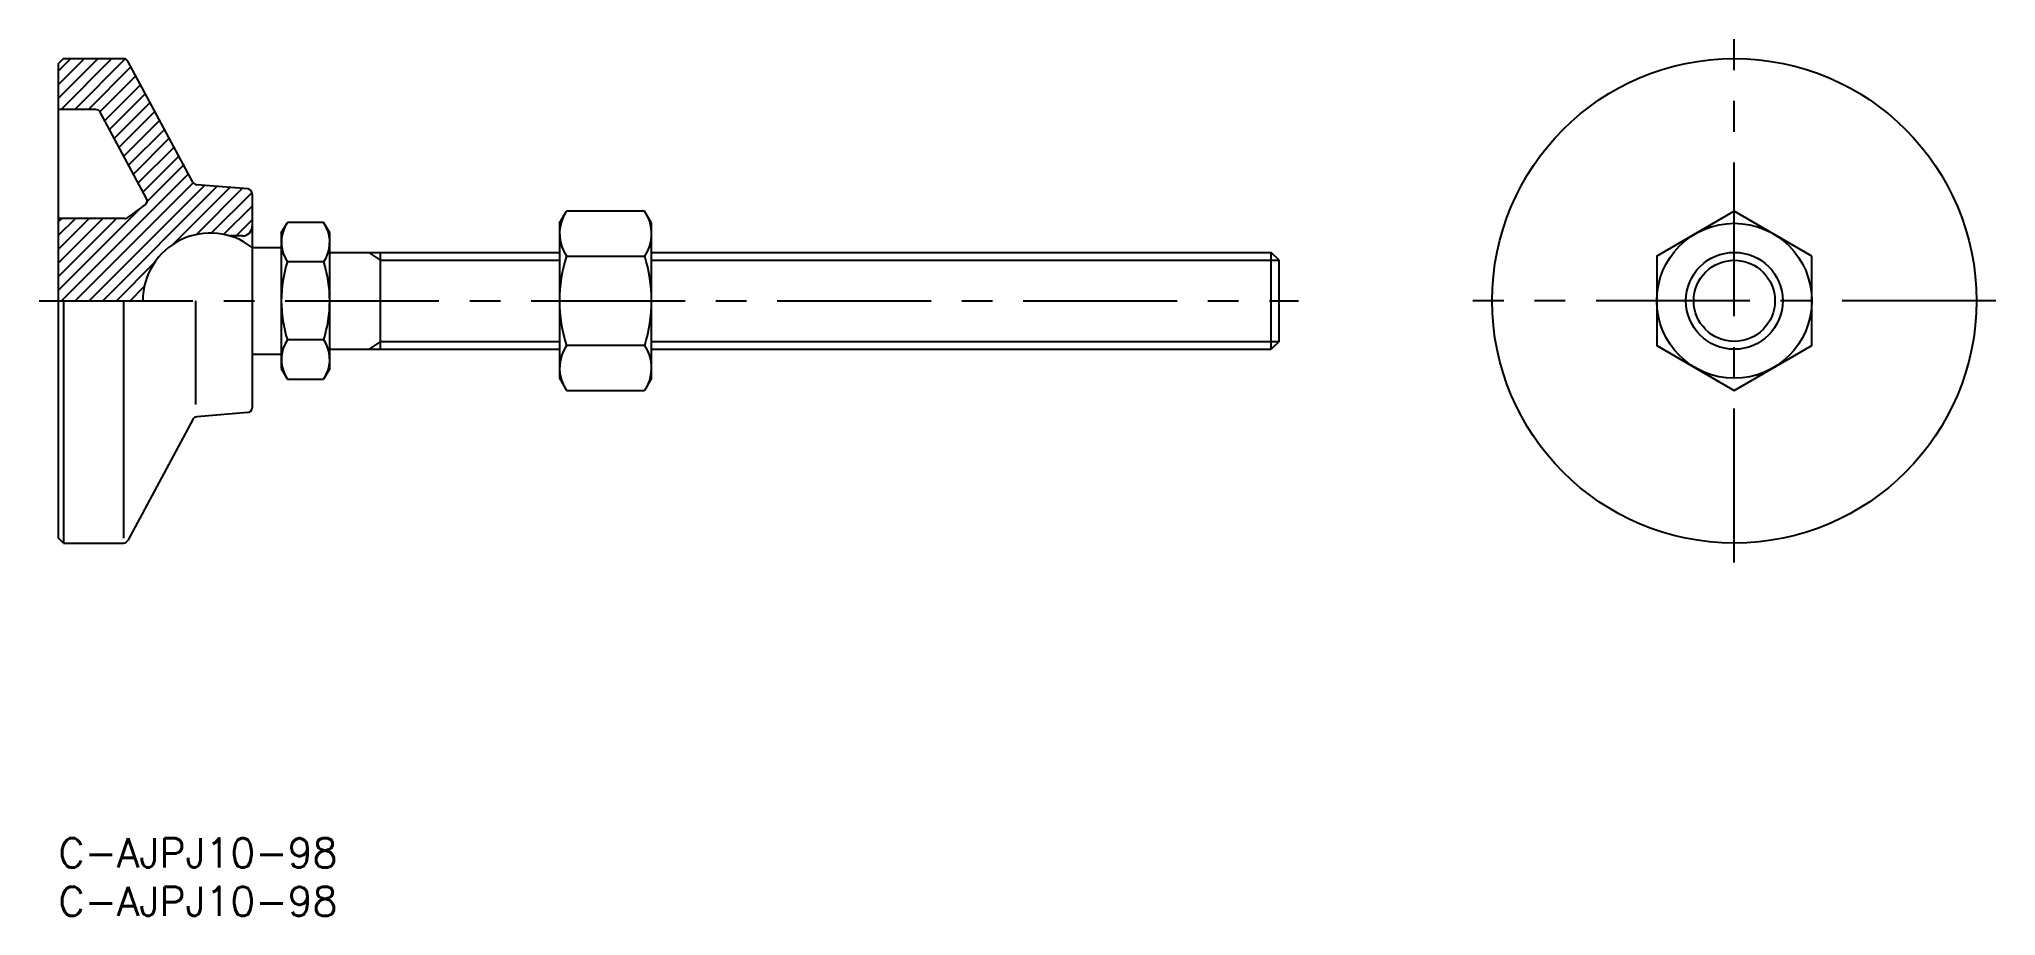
# Model space of a CAD drawing. Extents: x -2 to 200, y -8 to 82.
import ezdxf

# ---------------------------------------------------------------- set-up
doc = ezdxf.new("R2010")
doc.units = 0
doc.header["$LTSCALE"] = 0.5
doc.linetypes.add('CENTER', pattern=[50.8, 31.75, -6.35, 6.35, -6.35])
doc.layers.get('0').update_dxf_attribs({"linetype": 'CONTINUOUS'})
doc.layers.add('CENTER', color=1, linetype='CENTER')
doc.layers.add('後で消してね', color=7, linetype='CONTINUOUS')
doc.styles.get("Standard").update_dxf_attribs({"font": 'txt.shx', "height": 3, "bigfont": 'bigfont.shx'})

# ---------------------------------------------------------------- blocks, each defined once
blk = doc.blocks.new('*U11')
at = {"color": 7, "linetype": 'CONTINUOUS'}
blk.add_text('C-AJPJ10-98', height=3, dxfattribs=at).set_placement((0, -3))
blk = doc.blocks.new('*U12')
at = {"color": 7, "linetype": 'CONTINUOUS'}
blk.add_text('C-AJPJ10-98', height=3, dxfattribs=at).set_placement((0, -8))
blk = doc.blocks.new('*X13')
at = {"color": 0, "linetype": 'CONTINUOUS'}
for p, q in [((0, 76.37), (4.1, 80.47)), ((0, 77.78), (2.69, 80.47)), ((0, 79.2), (1.28, 80.47)), ((0.26, 75.21), (5.52, 80.47)), ((1.67, 75.21), (6.89, 80.43)), ((3.08, 75.21), (7.47, 79.6)), ((4.27, 74.98), (7.97, 78.68)), ((4.77, 74.07), (8.46, 77.76)), ((5.27, 73.15), (8.96, 76.84)), ((5.76, 72.23), (9.45, 75.92)), ((6.26, 71.31), (9.95, 75)), ((6.75, 70.39), (10.44, 74.08)), ((7.24, 69.47), (10.94, 73.16)), ((7.74, 68.55), (11.43, 72.24)), ((8.23, 67.63), (11.93, 71.32)), ((8.73, 66.71), (12.42, 70.4)), ((9.15, 65.72), (12.92, 69.48)), ((0.32, 55.47), (13.41, 68.57)), ((1.73, 55.47), (13.91, 67.65)), ((3.15, 55.47), (15.06, 67.38)), ((4.56, 55.47), (16.36, 67.27)), ((11.76, 61.26), (17.67, 67.17)), ((14.23, 62.32), (18.97, 67.06)), ((0, 56.57), (8.46, 65.03)), ((15.8, 62.47), (19.98, 66.65)), ((17.08, 62.33), (20, 65.25)), ((0, 57.98), (5.99, 63.97)), ((0, 59.4), (4.57, 63.97)), ((0, 60.81), (3.16, 63.97)), ((0, 62.23), (1.75, 63.97)), ((0, 63.64), (0.33, 63.97)), ((18.33, 62.17), (20, 63.84)), ((5.97, 55.47), (9.91, 59.41)), ((7.39, 55.47), (8.86, 56.94))]:
    blk.add_line(p, q, dxfattribs=at)

msp = doc.modelspace()

# ---------------------------------------------------------------- linework, layer by layer
at = {"color": 7, "linetype": 'CONTINUOUS'}
for p, q in [((0.5, 80.47), (0, 79.97)), ((0, 30.97), (0, 79.97)), ((0.5, 80.47), (6.7, 80.47)), ((13.87, 67.71), (7.14, 80.21)), ((3.86, 75.21), (0, 75.21)), ((9.1, 66.03), (4.3, 74.95)), ((19.54, 67.01), (14.27, 67.45)), ((20, 66.51), (20, 44.43)), ((51.73, 63.47), (52.44, 64.71)), ((60.51, 64.71), (52.44, 64.71)), ((61.23, 63.47), (60.51, 64.71)), ((6.86, 63.97), (0, 63.97)), ((23, 62.47), (23.63, 63.55)), ((27.37, 63.55), (23.63, 63.55)), ((28, 62.47), (27.37, 63.55)), ((51.73, 63.47), (51.73, 47.47)), ((61.23, 47.47), (61.23, 63.47)), ((19, 62.17), (17.69, 62.17)), ((20, 60.97), (23, 60.97)), ((23, 62.47), (23, 48.47)), ((28, 48.47), (28, 62.47)), ((23.63, 59.51), (27.37, 59.51)), ((28, 60.47), (51.73, 60.47)), ((33.25, 50.47), (33.25, 60.47)), ((52.44, 60.09), (60.51, 60.09)), ((61.23, 60.47), (125.19, 60.47)), ((125.19, 50.47), (125.19, 60.47)), ((126, 59.66), (125.19, 60.47)), ((126, 51.28), (126, 59.66)), ((0.5, 55.47), (0.5, 30.47)), ((6.7, 55.47), (6.7, 30.97)), ((14.13, 55.47), (14.13, 44.76)), ((27.37, 51.43), (23.63, 51.43)), ((60.51, 50.85), (52.44, 50.85)), ((126, 51.28), (125.19, 50.47)), ((20, 49.97), (23, 49.97)), ((28, 50.47), (51.73, 50.47)), ((61.23, 50.47), (125.19, 50.47)), ((23, 48.47), (23.63, 47.39)), ((23.63, 47.39), (27.37, 47.39)), ((28, 48.47), (27.37, 47.39)), ((51.73, 47.47), (52.44, 46.23)), ((61.23, 47.47), (60.51, 46.23)), ((52.44, 46.23), (60.51, 46.23)), ((13.87, 43.23), (7.14, 30.73)), ((19.54, 43.93), (14.27, 43.49)), ((0.5, 30.47), (0, 30.97)), ((0.5, 30.47), (6.7, 30.47))]:
    msp.add_line(p, q, dxfattribs=at)
at = {"color": 3, "linetype": 'CONTINUOUS'}
for p, q in [((33.25, 59.66), (32.07, 60.47)), ((33.25, 59.66), (51.73, 59.66)), ((61.23, 59.66), (126, 59.66)), ((33.25, 51.28), (32.07, 50.47)), ((33.25, 51.28), (51.73, 51.28)), ((61.23, 51.28), (126, 51.28))]:
    msp.add_line(p, q, dxfattribs=at)
at = {"color": 7, "linetype": 'CONTINUOUS'}
msp.add_lwpolyline([(181, 60.09), (173, 64.71), (165, 60.09), (165, 50.85), (173, 46.23), (181, 50.85)], close=True, dxfattribs=at)
for radius in [25, 8, 5]:
    msp.add_circle((173, 55.47), radius, dxfattribs=at)
at = {"color": 3, "linetype": 'CONTINUOUS'}
msp.add_circle((173, 55.47), 4.19, dxfattribs=at)
at = {"color": 7, "linetype": 'CONTINUOUS'}
for centre, radius, start, end in [((6.7, 79.97), 0.5, 28.3008, 90), ((3.86, 74.71), 0.5, 28.3008, 90), ((14.31, 67.95), 0.5, 208.3008, 265.2364), ((19.5, 66.51), 0.5, 0, 85.2364), ((-84.75, 190.16), 156.04, 306.0878, 306.9007), ((8.65, 65.8), 0.5, 304.3054, 28.3008), ((6.86, 64.47), 0.5, 270, 306.0878), ((19, 63.17), 1, 270, 0), ((26.58, 61.53), 3.58, 154.3842, 214.3842), ((24.42, 61.53), 3.58, 325.6158, 25.6158), ((55.82, 62.4), 4.09, 154.3842, 214.3842), ((57.14, 62.4), 4.09, 325.6158, 25.6158), ((15.68, 55.48), 6.98, 51.8217, 180.085), ((36.37, 55.47), 13.37, 162.412, 197.588), ((14.63, 55.47), 13.37, 342.412, 17.588), ((67.01, 55.47), 15.29, 162.412, 197.588), ((45.94, 55.47), 15.29, 342.412, 17.588), ((26.58, 49.41), 3.58, 145.6158, 205.6158), ((24.42, 49.41), 3.58, 334.3842, 34.3842), ((55.82, 48.54), 4.09, 145.6158, 205.6158), ((57.14, 48.54), 4.09, 334.3842, 34.3842), ((14.31, 43), 0.5, 94.7636, 151.6992), ((19.5, 44.43), 0.5, 274.7636, 0), ((6.7, 30.97), 0.5, 270, 331.6992)]:
    msp.add_arc(centre, radius, start, end, dxfattribs=at)
at = {"layer": 'CENTER', "color": 1, "linetype": 'CENTER'}
for p, q in [((173, 28.47), (173, 82.47)), ((-2, 55.47), (128, 55.47)), ((200, 55.47), (146, 55.47))]:
    msp.add_line(p, q, dxfattribs=at)

# ---------------------------------------------------------------- block references
at = {"color": 3, "linetype": 'CONTINUOUS'}
msp.add_blockref('*X13', (0, 0), dxfattribs=at)
at = {"layer": '後で消してね', "color": 7, "linetype": 'CONTINUOUS'}
for name in ['*U11', '*U12']:
    msp.add_blockref(name, (0, 0), dxfattribs=at)

doc.saveas('drawing.dxf')
